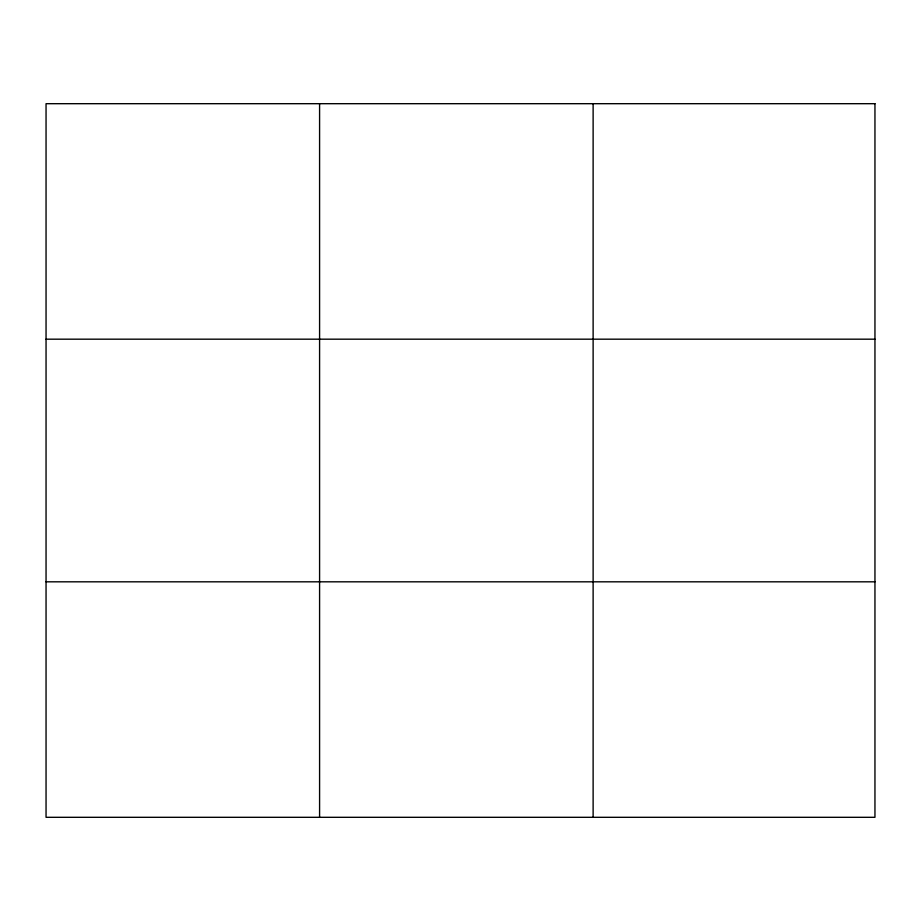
<?xml version="1.0" encoding="UTF-8"?>
<svg xmlns="http://www.w3.org/2000/svg" width="921" height="921" viewBox="0 0 921 921"><rect width="100%" height="100%" fill="white"/><g stroke="black" fill="none" stroke-linecap="round" stroke-linejoin="round"><path stroke-width="1.38" d="M319.587 817.307L319.587 103.693M593.124 817.307L593.124 103.693M46.05 339.181L874.95 339.181M46.05 581.819L874.95 581.819M874.95 103.693L874.95 817.307L46.05 817.307L46.05 103.693L874.95 103.693"/></g></svg>
